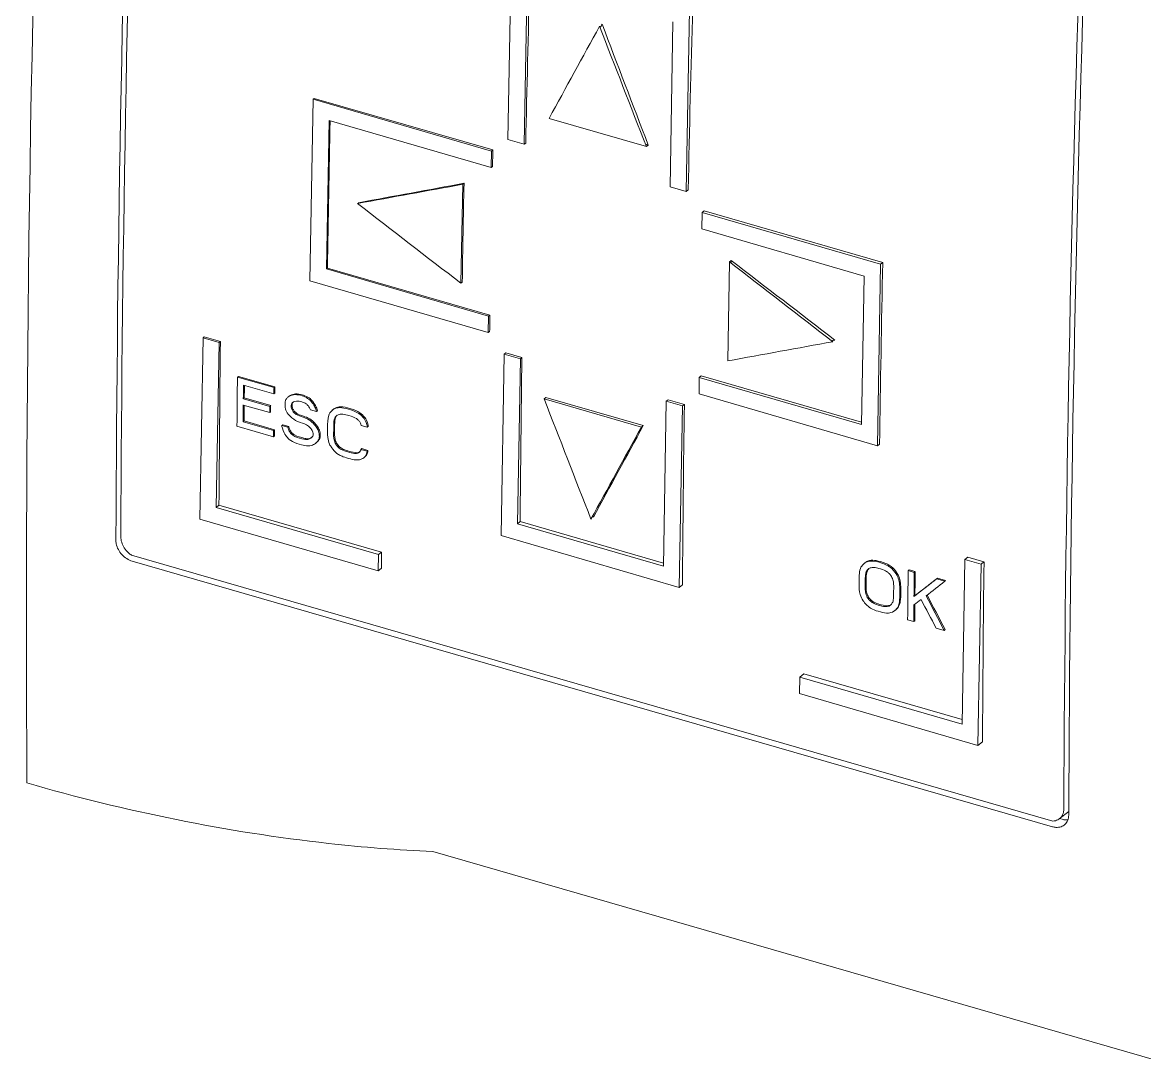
# Model space of a CAD drawing. Header units: inches. Extents: x 9220 to 92460, y -39241 to 4813.
# Drawn here: x 74900.93 to 74945.24, y -33808.51 to -33767.51 of the extents above; entities that cross this region are included whole.
import ezdxf

# ---------------------------------------------------------------- set-up
doc = ezdxf.new("R2010")
doc.units = ezdxf.units.IN
doc.header["$MEASUREMENT"] = 0

# ---------------------------------------------------------------- blocks, each defined once
blk = doc.blocks.new('A$C027ebf9d')
at = {"color": 0, "linetype": 'Continuous', "lineweight": 0}
for p, q in [((15.3083, -16.2251), (15.3016, -16.6063)), ((15.3357, -16.6162), (15.3417, -16.2697)), ((15.6759, -16.7152), (15.6826, -16.334)), ((15.6479, -16.3588), (15.6419, -16.7053)), ((14.8927, -16.5216), (14.8861, -16.9026)), ((14.895, -16.5198), (14.8927, -16.5216)), ((15.267, -16.6305), (14.8927, -16.5216)), ((14.895, -16.5198), (15.27, -16.6281)), ((14.9207, -16.8779), (14.9262, -16.5661)), ((14.9262, -16.5661), (15.2664, -16.6652)), ((15.3879, -16.5617), (15.5921, -16.6211)), ((15.3016, -16.6063), (15.3357, -16.6162)), ((15.339, -16.6135), (15.3357, -16.6162)), ((15.5962, -16.6178), (15.5901, -16.616)), ((15.5962, -16.6178), (15.5921, -16.6211)), ((15.2664, -16.6652), (15.267, -16.6305)), ((15.27, -16.6281), (15.267, -16.6305)), ((15.2693, -16.6628), (15.2664, -16.6652)), ((15.2031, -16.908), (15.2067, -16.7002)), ((15.2094, -16.698), (15.2067, -16.7002)), ((15.6419, -16.7053), (15.6759, -16.7152)), ((15.6799, -16.7119), (15.6759, -16.7152)), ((15.7093, -16.7592), (15.7087, -16.7939)), ((15.7133, -16.756), (15.7093, -16.7592)), ((16.0836, -16.8681), (15.7093, -16.7592)), ((15.7133, -16.756), (16.0883, -16.8643)), ((15.7087, -16.7939), (16.0489, -16.8929)), ((15.7704, -16.8599), (15.7665, -16.863)), ((14.9228, -16.8762), (14.9207, -16.8779)), ((15.2609, -16.9769), (14.9207, -16.8779)), ((14.9228, -16.8762), (15.2638, -16.9746)), ((15.7665, -16.863), (15.7629, -17.0709)), ((16.0769, -17.2491), (16.0836, -16.8681)), ((16.0883, -16.8643), (16.0836, -16.8681)), ((14.8861, -16.9026), (15.2603, -17.0115)), ((15.2057, -16.9059), (15.2031, -16.908)), ((16.0489, -16.8929), (16.0435, -17.2046)), ((15.2603, -17.0115), (15.2609, -16.9769)), ((15.2638, -16.9746), (15.2609, -16.9769)), ((14.6617, -17.0224), (14.655, -17.403)), ((14.6641, -17.0204), (14.6617, -17.0224)), ((14.6957, -17.0323), (14.6617, -17.0224)), ((14.6641, -17.0204), (14.6982, -17.0302)), ((15.2632, -17.0092), (15.2603, -17.0115)), ((14.6896, -17.3783), (14.6957, -17.0323)), ((14.6982, -17.0302), (14.6957, -17.0323)), ((15.2938, -17.0565), (15.2871, -17.4374)), ((15.2969, -17.054), (15.2938, -17.0565)), ((15.3278, -17.0664), (15.2938, -17.0565)), ((15.2969, -17.054), (15.331, -17.0639)), ((15.3217, -17.4127), (15.3278, -17.0664)), ((15.331, -17.0639), (15.3278, -17.0664)), ((14.7339, -17.1049), (14.7359, -17.1033)), ((14.8107, -17.127), (14.7339, -17.1049)), ((14.7359, -17.1033), (14.8126, -17.1254)), ((15.7032, -17.1056), (15.7026, -17.1402)), ((15.707, -17.1025), (15.7032, -17.1056)), ((16.0435, -17.2046), (15.7032, -17.1056)), ((15.707, -17.1025), (16.0435, -17.1997)), ((14.7466, -17.1218), (14.8105, -17.1402)), ((14.8105, -17.1402), (14.8125, -17.1386)), ((14.8107, -17.127), (14.8126, -17.1254)), ((15.7026, -17.1402), (16.0769, -17.2491)), ((14.7462, -17.1635), (14.8016, -17.1795)), ((14.7463, -17.1503), (14.7483, -17.1487)), ((14.8017, -17.1663), (14.7463, -17.1503)), ((14.7483, -17.1487), (14.8037, -17.1647)), ((14.8017, -17.1663), (14.8037, -17.1647)), ((14.8399, -17.1469), (14.8419, -17.1453)), ((15.3812, -17.1477), (15.3776, -17.1505)), ((15.5817, -17.2099), (15.3776, -17.1505)), ((15.3812, -17.1477), (15.5857, -17.2067)), ((15.634, -17.1555), (15.6279, -17.5018)), ((15.6378, -17.1525), (15.634, -17.1555)), ((15.668, -17.1654), (15.634, -17.1555)), ((15.6378, -17.1525), (15.6719, -17.1623)), ((15.6613, -17.5463), (15.668, -17.1654)), ((15.6719, -17.1623), (15.668, -17.1654)), ((14.8016, -17.1795), (14.8035, -17.1778)), ((14.8871, -17.1734), (14.8999, -17.177)), ((14.8999, -17.177), (14.9019, -17.1754)), ((14.9328, -17.1747), (14.9348, -17.1731)), ((14.7329, -17.2081), (14.8096, -17.2302)), ((14.7458, -17.1986), (14.7478, -17.1969)), ((14.8098, -17.217), (14.7458, -17.1986)), ((14.7478, -17.1969), (14.8117, -17.2154)), ((14.8269, -17.2066), (14.8289, -17.205)), ((14.8397, -17.2103), (14.8269, -17.2066)), ((14.8289, -17.205), (14.8417, -17.2086)), ((14.8397, -17.2103), (14.8417, -17.2086)), ((14.9936, -17.2063), (15.0064, -17.21)), ((15.0064, -17.21), (15.0084, -17.2083)), ((15.5857, -17.2067), (15.5817, -17.2099)), ((14.8096, -17.2302), (14.8116, -17.2285)), ((14.8098, -17.217), (14.8117, -17.2154)), ((14.8988, -17.2431), (14.9008, -17.2415)), ((14.9931, -17.2568), (14.9951, -17.2551)), ((15.0059, -17.2605), (14.9931, -17.2568)), ((14.9951, -17.2551), (15.0079, -17.2588)), ((15.0059, -17.2605), (15.0079, -17.2588)), ((16.0815, -17.2454), (16.0769, -17.2491)), ((14.9992, -17.2742), (15.0011, -17.2725)), ((14.6952, -17.3738), (14.6896, -17.3783)), ((15.0298, -17.4773), (14.6896, -17.3783)), ((14.6952, -17.3738), (15.0361, -17.4722)), ((14.655, -17.403), (15.0292, -17.5119)), ((15.3271, -17.4083), (15.3217, -17.4127)), ((15.6279, -17.5018), (15.3217, -17.4127)), ((15.3271, -17.4083), (15.628, -17.4952)), ((15.2871, -17.4374), (15.6613, -17.5463)), ((15.0361, -17.4722), (15.0298, -17.4773)), ((14.5119, -17.4787), (16.4454, -18.0369)), ((16.4443, -18.0488), (14.5128, -17.4912)), ((15.0292, -17.5119), (15.0298, -17.4773)), ((16.0483, -17.497), (16.0503, -17.4953)), ((16.2608, -17.4877), (16.2547, -17.8337)), ((16.2666, -17.483), (16.2608, -17.4877)), ((16.2948, -17.4976), (16.2608, -17.4877)), ((16.2666, -17.483), (16.3007, -17.4928)), ((16.3007, -17.4928), (16.2948, -17.4976)), ((15.0359, -17.5065), (15.0292, -17.5119)), ((16.1415, -17.5112), (16.1435, -17.5096)), ((16.1543, -17.5149), (16.1415, -17.5112)), ((16.1435, -17.5096), (16.1563, -17.5133)), ((16.1543, -17.5149), (16.1563, -17.5133)), ((16.2881, -17.8782), (16.2948, -17.4976)), ((15.6678, -17.5411), (15.6613, -17.5463)), ((16.2012, -17.5285), (16.2032, -17.5268)), ((16.2183, -17.5334), (16.2012, -17.5285)), ((16.2032, -17.5268), (16.2202, -17.5317)), ((16.2183, -17.5334), (16.2202, -17.5317)), ((16.1538, -17.5654), (16.1558, -17.5638)), ((16.1144, -17.5943), (16.1164, -17.5926)), ((16.1405, -17.6144), (16.1533, -17.6181)), ((16.1533, -17.6181), (16.1553, -17.6164)), ((16.2002, -17.6316), (16.2172, -17.6365)), ((16.2172, -17.6365), (16.2192, -17.6349)), ((15.9226, -17.7281), (15.9144, -17.7347)), ((15.9226, -17.7281), (16.2548, -17.824)), ((15.9144, -17.7347), (15.9138, -17.7693)), ((16.2547, -17.8337), (15.9144, -17.7347)), ((15.9138, -17.7693), (16.2881, -17.8782)), ((16.2975, -17.8707), (16.2881, -17.8782)), ((16.4588, -18.0321), (16.4786, -18.0171)), ((16.4594, -18.0317), (16.4648, -18.0332)), ((16.6632, -18.5397), (15.1438, -18.101))]:
    blk.add_line(p, q, dxfattribs=at)
at = {"color": 0, "linetype": 'Continuous', "lineweight": 0, "extrusion": (0, 0, -1)}
for centre, major_axis, ratio, start_param, end_param in [((33.9761, -0.569), (10.9193, 37.8255), 0.433013, -2.168799, -2.026413), ((34.1635, -0.6231), (10.9193, 37.8255), 0.433013, -2.152249, -2.042027), ((36.1529, -1.1974), (10.9193, 37.8255), 0.433013, -2.151949, -2.042329), ((39.3768, 2.4781), (29.2962, 37.9056), 0.195291, -2.234658, -2.234429), ((125.1131, 72.7683), (-192.8768, 106.0942), 0.615737, -1.326001, -1.325993), ((35.5678, -1.0285), (10.9996, 37.8023), 0.435803, -2.125561, -2.125388), ((125.8897, 72.54), (-205.0003, -80.1813), 0.249485, -0.910705, -0.910665), ((34.5543, -0.7359), (11.0053, 37.8048), 0.435739, -2.142279, -2.141449), ((34.6183, -0.7544), (11.0053, 37.8048), 0.435741, -2.141448, -2.141065), ((34.5543, -0.7359), (11.0055, 37.8047), 0.435737, -2.143685, -2.142663), ((34.6097, -0.7519), (11.0054, 37.8048), 0.435738, -2.142662, -2.142279), ((34.6183, -0.7544), (11.0056, 37.8047), 0.435736, -2.144069, -2.143686), ((39.3883, 2.661), (-8.5339, 47.1578), 0.597459, -1.89975, -1.899679), ((35.9619, -1.1423), (11.0034, 37.8053), 0.435766, -2.142513, -2.141044), ((35.8907, -1.1217), (37.8319, 30.0584), 0.014581, -4.153471, -4.152002), ((36.0408, -1.1651), (-17.5495, 42.7375), 0.539909, -1.738391, -1.736604), ((35.9619, -1.1423), (11.0034, 37.8053), 0.435766, -2.144044, -2.143023)]:
    blk.add_ellipse(centre, major_axis=major_axis, ratio=ratio, start_param=start_param, end_param=end_param, dxfattribs=at)
at = {"color": 0, "linetype": 'Continuous', "lineweight": 0}
for centre, major_axis, ratio, start_param, end_param in [((34.1737, -0.6261), (-10.9193, -37.8255), 0.433013, -1.099264, -0.989644), ((36.1632, -1.2004), (-10.9193, -37.8255), 0.433013, -1.099566, -0.989344), ((35.134, -0.9033), (-10.9971, -37.8031), 0.435836, -1.029562, -1.019726), ((35.4749, -1.0017), (-10.9971, -37.8031), 0.435836, -1.030741, -1.019726), ((39.4807, 2.4498), (8.6943, -47.115), 0.589805, -1.270989, -1.26515), ((34.7248, -0.7851), (-10.9996, -37.8023), 0.435803, -1.01764, -1.008701), ((35.0657, -0.8836), (-10.9996, -37.8023), 0.435803, -1.01871, -1.017709), ((125.0822, 72.273), (205.1005, 79.8213), 0.24738, -2.230468, -2.229198), ((35.0069, -0.8666), (-10.9996, -37.8023), 0.435803, -1.016204, -1.010198), ((125.8642, 72.049), (192.7461, -106.2455), 0.613663, -1.816323, -1.815053), ((35.884, -1.1198), (-10.9996, -37.8023), 0.435803, -1.01871, -1.007701), ((35.0657, -0.8836), (-10.9996, -37.8023), 0.435803, -1.008701, -1.007701), ((34.5032, -0.7212), (-11.0023, -37.8016), 0.435766, -1.002349, -0.992348), ((35.134, -0.9033), (-10.9996, -37.8023), 0.435803, -1.006686, -0.99668), ((34.4175, -0.6964), (-10.9227, -37.8287), 0.43298, -1.001479, -0.998479), ((34.5543, -0.7359), (-11.0042, -37.801), 0.435739, -1.00008, -0.999314), ((34.6183, -0.7544), (-11.0042, -37.801), 0.435741, -1.000528, -1.000145), ((34.5543, -0.7359), (-11.0044, -37.801), 0.435737, -0.998865, -0.997908), ((34.6097, -0.7519), (-11.0043, -37.801), 0.435738, -0.999313, -0.99893), ((35.4749, -1.0017), (-10.9996, -37.8023), 0.435803, -1.006686, -0.99568), ((39.4884, 2.6297), (-29.0719, -38.0933), 0.187543, -0.887068, -0.881233), ((34.6183, -0.7544), (-11.0045, -37.8009), 0.435736, -0.997907, -0.997524), ((34.8441, -0.8196), (-11.0023, -37.8016), 0.435766, -0.992348, -0.991348), ((36.1057, -1.1838), (-11.0023, -37.8016), 0.435766, -1.002349, -0.991348), ((35.9491, -1.1386), (-11.0034, -37.8053), 0.435766, -1.000549, -0.997549), ((35.9619, -1.1423), (-11.0023, -37.8016), 0.435766, -1.000549, -0.99908), ((35.8907, -1.1217), (-37.8281, -30.0554), 0.014581, 1.01041, 1.011879), ((35.9089, -1.127), (-37.5727, -30.1341), 0.011748, 1.008569, 1.009782), ((36.0408, -1.1651), (-17.5477, 42.7332), 0.539909, 1.736605, 1.738391), ((35.9045, -1.1257), (-39.0702, -29.6946), 0.02753, 1.020015, 1.020462), ((35.9619, -1.1423), (-11.0023, -37.8016), 0.435766, -0.998564, -0.997549), ((36.024, -1.1602), (-17.9741, 42.7771), 0.538487, 1.731813, 1.733281)]:
    blk.add_ellipse(centre, major_axis=major_axis, ratio=ratio, start_param=start_param, end_param=end_param, dxfattribs=at)
for points in [[(15.4939, -16.3685), (15.4586, -16.4329), (15.4232, -16.4973), (15.3879, -16.5617)], [(15.5921, -16.6211), (15.5593, -16.5369), (15.5266, -16.4527), (15.4939, -16.3685)], [(15.2067, -16.7002), (15.1332, -16.7136), (15.0596, -16.727), (14.986, -16.7404)], [(14.986, -16.7404), (15.0584, -16.7962), (15.1307, -16.8521), (15.2031, -16.908)], [(15.9836, -17.0306), (15.9112, -16.9748), (15.8389, -16.9189), (15.7665, -16.863)], [(15.7629, -17.0709), (15.8364, -17.0574), (15.91, -17.044), (15.9836, -17.0306)], [(15.3776, -17.1505), (15.4103, -17.2347), (15.443, -17.3188), (15.4758, -17.403)], [(15.4758, -17.403), (15.5111, -17.3386), (15.5464, -17.2743), (15.5817, -17.2099)]]:
    blk.add_open_spline(points, degree=3, dxfattribs=at)
for points, knots in [([(14.8999, -17.177), (14.8992, -17.1736), (14.8981, -17.1708), (14.8953, -17.1655), (14.8933, -17.162), (14.8882, -17.1551), (14.8858, -17.1528), (14.8805, -17.1488), (14.8767, -17.1468), (14.869, -17.1437), (14.8638, -17.1422), (14.8532, -17.1413), (14.8491, -17.1423), (14.8425, -17.1447), (14.8401, -17.1466), (14.8372, -17.1496), (14.8359, -17.1514), (14.8349, -17.154), (14.8337, -17.1571), (14.8338, -17.166), (14.834, -17.1685), (14.8351, -17.1726), (14.836, -17.1757), (14.8408, -17.1832), (14.8438, -17.1868), (14.8535, -17.1951), (14.8582, -17.1973), (14.8673, -17.2009), (14.8732, -17.202), (14.8816, -17.2068), (14.8844, -17.2089), (14.8891, -17.214), (14.8905, -17.2164), (14.8921, -17.2198), (14.8927, -17.2215), (14.8931, -17.2242), (14.8931, -17.2255), (14.8923, -17.2283), (14.8917, -17.2295), (14.8898, -17.2319), (14.8884, -17.2329), (14.8848, -17.2349), (14.8825, -17.236), (14.8779, -17.2362), (14.8758, -17.2358), (14.8672, -17.2339), (14.8607, -17.2326), (14.8514, -17.2279), (14.8491, -17.226), (14.8455, -17.2226), (14.844, -17.2206), (14.8414, -17.2159), (14.8404, -17.2132), (14.8397, -17.2103)], [0, 0, 0, 0, 0.0291, 0.0291, 0.0501818, 0.0501818, 0.0755318, 0.0755318, 0.1167859, 0.1167859, 0.1559784, 0.1559784, 0.2002665, 0.2002665, 0.2607234, 0.2607234, 0.324924, 0.324924, 0.3419862, 0.3419862, 0.3484308, 0.3484308, 0.3526028, 0.3526028, 0.3562418, 0.3562418, 0.3610677, 0.3610677, 0.3721864, 0.3721864, 0.3771383, 0.3771383, 0.3819085, 0.3819085, 0.3861575, 0.3861575, 0.3888945, 0.3888945, 0.3913428, 0.3913428, 0.394583, 0.394583, 0.399127, 0.399127, 0.4026134, 0.4026134, 0.4127024, 0.4127024, 0.4178664, 0.4178664, 0.4232465, 0.4232465, 0.4281596, 0.4281596, 0.4281596, 0.4281596]), ([(14.8419, -17.1453), (14.8432, -17.1442), (14.845, -17.143), (14.8504, -17.1408), (14.8546, -17.1398), (14.8643, -17.1403), (14.8691, -17.1416), (14.8766, -17.1442), (14.8807, -17.1461), (14.887, -17.1504), (14.8895, -17.1527), (14.8954, -17.1604), (14.8977, -17.1646), (14.9, -17.1689), (14.9011, -17.1718), (14.9019, -17.1754)], [-0.09002625, -0.09002625, -0.09002625, -0.09002625, -0.08084741, -0.08084741, -0.06991377, -0.06991377, -0.05952802, -0.05952802, -0.04787236, -0.04787236, -0.03932951, -0.03932951, -0.02997812, -0.02997812, 0, 0, 0, 0]), ([(14.8269, -17.2066), (14.8273, -17.2086), (14.8285, -17.2151), (14.8339, -17.226), (14.8366, -17.2294), (14.8406, -17.2338), (14.844, -17.2371), (14.8554, -17.2436), (14.8619, -17.2454), (14.8728, -17.2483), (14.8778, -17.2493), (14.887, -17.2492), (14.8904, -17.2483), (14.8959, -17.2454), (14.8991, -17.2433), (14.9029, -17.2389), (14.9043, -17.2367), (14.9059, -17.2305), (14.906, -17.2274), (14.9049, -17.22), (14.9034, -17.2167), (14.9002, -17.2105), (14.8973, -17.2069), (14.8919, -17.2003), (14.8884, -17.1974), (14.8804, -17.1922), (14.876, -17.1904), (14.8659, -17.1868), (14.8615, -17.1859), (14.855, -17.1817), (14.8529, -17.1799), (14.8498, -17.1762), (14.8487, -17.1744), (14.8474, -17.1715), (14.8468, -17.1698), (14.8465, -17.1659), (14.8466, -17.1638), (14.8476, -17.161), (14.8483, -17.1596), (14.8507, -17.1573), (14.8522, -17.1564), (14.8566, -17.155), (14.8591, -17.1551), (14.8644, -17.1556), (14.8689, -17.1571), (14.8732, -17.1584), (14.8757, -17.1594), (14.8798, -17.1622), (14.8815, -17.1637), (14.8837, -17.1665), (14.8845, -17.1677), (14.8859, -17.1703), (14.8865, -17.1718), (14.8871, -17.1734)], [0, 0, 0, 0, 0.0170835, 0.0170835, 0.0288081, 0.0288081, 0.0383465, 0.0383465, 0.049257, 0.049257, 0.0571045, 0.0571045, 0.0643042, 0.0643042, 0.0692797, 0.0692797, 0.0723433, 0.0723433, 0.0749601, 0.0749601, 0.0783798, 0.0783798, 0.0852917, 0.0852917, 0.1009453, 0.1009453, 0.1202382, 0.1202382, 0.1502753, 0.1502753, 0.1654015, 0.1654015, 0.1774058, 0.1774058, 0.1835653, 0.1835653, 0.1879283, 0.1879283, 0.1900168, 0.1900168, 0.1915014, 0.1915014, 0.1934449, 0.1934449, 0.198231, 0.198231, 0.2070565, 0.2070565, 0.2137629, 0.2137629, 0.2176919, 0.2176919, 0.2202707, 0.2202707, 0.2202707, 0.2202707]), ([(14.8511, -17.1571), (14.8511, -17.1572), (14.851, -17.1572), (14.85, -17.1584), (14.8493, -17.1598), (14.8485, -17.1631), (14.8485, -17.1651), (14.8491, -17.1691), (14.8498, -17.1709), (14.8514, -17.1741), (14.8528, -17.176), (14.8558, -17.179), (14.8579, -17.1809), (14.8643, -17.1843), (14.8678, -17.1853), (14.8768, -17.1883), (14.8813, -17.19), (14.8899, -17.1953), (14.8933, -17.1982), (14.8978, -17.2034), (14.9013, -17.2075), (14.9052, -17.2146), (14.9067, -17.2178), (14.9079, -17.2251), (14.9079, -17.2282), (14.9065, -17.2347), (14.905, -17.237), (14.9028, -17.2397), (14.9018, -17.2406), (14.9008, -17.2415)], [-0.1960626, -0.1960626, -0.1960626, -0.1960626, -0.1956234, -0.1956234, -0.1871924, -0.1871924, -0.1779981, -0.1779981, -0.1666817, -0.1666817, -0.1497191, -0.1497191, -0.1361656, -0.1361656, -0.1216721, -0.1216721, -0.1075483, -0.1075483, -0.0948755, -0.0948755, -0.0908472, -0.0908472, -0.088901, -0.088901, -0.0873553, -0.0873553, -0.0854291, -0.0854291, -0.0840394, -0.0840394, -0.0840394, -0.0840394]), ([(14.9348, -17.1731), (14.9368, -17.1714), (14.9401, -17.169), (14.9482, -17.1671), (14.9519, -17.1671), (14.9615, -17.1682), (14.9691, -17.1704), (14.9799, -17.174), (14.9854, -17.1761), (14.9948, -17.1827), (14.9981, -17.1857), (15.002, -17.1907), (15.0044, -17.1941), (15.0072, -17.2014), (15.0081, -17.2045), (15.0084, -17.2083)], [-0.8410207, -0.8410207, -0.8410207, -0.8410207, -0.7080576, -0.7080576, -0.6083985, -0.6083985, -0.4140919, -0.4140919, -0.2244337, -0.2244337, -0.0970007, -0.0970007, -0.0326507, -0.0326507, 0, 0, 0, 0]), ([(15.0064, -17.21), (15.0061, -17.2061), (15.0051, -17.2029), (15.0023, -17.1956), (14.9999, -17.1922), (14.9959, -17.1872), (14.9926, -17.1842), (14.9831, -17.1776), (14.9774, -17.1754), (14.9655, -17.1716), (14.9591, -17.1697), (14.9493, -17.1688), (14.9457, -17.1688), (14.9375, -17.1708), (14.9339, -17.1737), (14.9287, -17.1784), (14.9268, -17.1815), (14.9229, -17.1928), (14.9232, -17.2022), (14.9229, -17.2207), (14.9224, -17.2296), (14.9262, -17.2441), (14.9279, -17.2474), (14.9297, -17.2502), (14.9308, -17.2519), (14.9379, -17.2604), (14.9416, -17.2646), (14.9481, -17.2687), (14.9504, -17.2698), (14.9597, -17.2735), (14.9728, -17.2784), (14.9881, -17.2789), (14.9919, -17.2781), (14.9982, -17.2753), (15.0004, -17.2734), (15.003, -17.2698), (15.0039, -17.2681), (15.0053, -17.2644), (15.0057, -17.2625), (15.0059, -17.2605)], [0, 0, 0, 0, 0.033413, 0.033413, 0.099355, 0.099355, 0.226482, 0.226482, 0.417427, 0.417427, 0.637431, 0.637431, 0.761343, 0.761343, 0.958437, 0.958437, 1.313256, 1.313256, 2.087033, 2.087033, 2.814018, 2.814018, 3.222589, 3.222589, 3.381519, 3.381519, 3.534179, 3.534179, 3.607413, 3.607413, 3.755477, 3.755477, 3.824895, 3.824895, 3.900453, 3.900453, 3.953558, 3.953558, 4.006788, 4.006788, 4.006788, 4.006788]), ([(14.9931, -17.2568), (14.9929, -17.258), (14.9924, -17.2593), (14.9908, -17.2617), (14.9899, -17.2627), (14.9877, -17.2642), (14.9861, -17.2649), (14.9789, -17.2656), (14.973, -17.2641), (14.9644, -17.2617), (14.9598, -17.2605), (14.9533, -17.2577), (14.9504, -17.2561), (14.9446, -17.2515), (14.9427, -17.2492), (14.94, -17.2452), (14.9385, -17.2424), (14.9353, -17.2317), (14.9358, -17.2254), (14.936, -17.2055), (14.9357, -17.1985), (14.9384, -17.1902), (14.9396, -17.1882), (14.9428, -17.1852), (14.9446, -17.1839), (14.9501, -17.1824), (14.9528, -17.1824), (14.9593, -17.183), (14.9635, -17.1843), (14.9741, -17.1876), (14.9792, -17.1892), (14.9862, -17.1937), (14.9878, -17.1953), (14.9901, -17.198), (14.9912, -17.1996), (14.9929, -17.2032), (14.9934, -17.2049), (14.9936, -17.2063)], [0, 0, 0, 0, 0.0111757, 0.0111757, 0.0208069, 0.0208069, 0.0302531, 0.0302531, 0.0488871, 0.0488871, 0.0694934, 0.0694934, 0.0787716, 0.0787716, 0.0874094, 0.0874094, 0.0958496, 0.0958496, 0.110752, 0.110752, 0.125412, 0.125412, 0.1321171, 0.1321171, 0.1374462, 0.1374462, 0.142934, 0.142934, 0.1528476, 0.1528476, 0.1675691, 0.1675691, 0.1765312, 0.1765312, 0.1867083, 0.1867083, 0.1988605, 0.1988605, 0.1988605, 0.1988605]), ([(14.9431, -17.1851), (14.9415, -17.1867), (14.9405, -17.1886), (14.9377, -17.1962), (14.9379, -17.2034), (14.9378, -17.2235), (14.9373, -17.2296), (14.9402, -17.2403), (14.9418, -17.2431), (14.9441, -17.2468), (14.9459, -17.2492), (14.9507, -17.2532), (14.9532, -17.2549), (14.96, -17.2582), (14.9637, -17.2593), (14.9737, -17.2621), (14.9798, -17.2638), (14.9875, -17.2634), (14.9891, -17.2627), (14.9903, -17.262), (14.9904, -17.262), (14.9905, -17.2619)], [-0.2416863, -0.2416863, -0.2416863, -0.2416863, -0.22801, -0.22801, -0.1879349, -0.1879349, -0.1415483, -0.1415483, -0.1126945, -0.1126945, -0.0840007, -0.0840007, -0.0652123, -0.0652123, -0.0458464, -0.0458464, -0.0295101, -0.0295101, -0.0209556, -0.0209556, -0.020227, -0.020227, -0.020227, -0.020227]), ([(14.8417, -17.2086), (14.8422, -17.2109), (14.843, -17.213), (14.8452, -17.2178), (14.8467, -17.2197), (14.8494, -17.223), (14.8516, -17.2249), (14.8593, -17.2297), (14.8682, -17.2318), (14.8759, -17.2338), (14.8784, -17.2344), (14.8833, -17.2345), (14.885, -17.234), (14.8875, -17.2328), (14.8889, -17.2322), (14.8902, -17.2312)], [-0.5622565, -0.5622565, -0.5622565, -0.5622565, -0.5566752, -0.5566752, -0.5471187, -0.5471187, -0.528966, -0.528966, -0.4866827, -0.4866827, -0.466006, -0.466006, -0.4433483, -0.4433483, -0.4333686, -0.4333686, -0.4333686, -0.4333686]), ([(15.0079, -17.2588), (15.0077, -17.2609), (15.0072, -17.2628), (15.0059, -17.2664), (15.005, -17.2681), (15.0031, -17.2706), (15.0022, -17.2716), (15.0011, -17.2725)], [-2.91008194, -2.91008194, -2.91008194, -2.91008194, -2.87792008, -2.87792008, -2.84583224, -2.84583224, -2.82405934, -2.82405934, -2.82405934, -2.82405934]), ([(14.5128, -17.4912), (14.509, -17.4901), (14.5051, -17.4883), (14.5015, -17.486), (14.4979, -17.4837), (14.4945, -17.4808), (14.4915, -17.4776), (14.4886, -17.4743), (14.486, -17.4706), (14.484, -17.4668), (14.4819, -17.463), (14.4805, -17.4589), (14.4796, -17.4549), (14.4791, -17.4523), (14.4788, -17.4497), (14.4788, -17.4472)], [0, 0, 0, 0, 0.214942, 0.214942, 0.214942, 0.429883, 0.429883, 0.429883, 0.644823, 0.644823, 0.644823, 0.859763, 0.859763, 0.859763, 1, 1, 1, 1]), ([(14.4891, -17.4398), (14.4891, -17.4437), (14.4897, -17.4478), (14.491, -17.4517), (14.4922, -17.4557), (14.4941, -17.4597), (14.4965, -17.4634), (14.4989, -17.4671), (14.5018, -17.4705), (14.505, -17.4735), (14.5072, -17.4754), (14.5095, -17.4772), (14.5119, -17.4787)], [0, 0, 0, 0, 0.273531, 0.273531, 0.273531, 0.547061, 0.547061, 0.547061, 0.820455, 0.820455, 0.820455, 1, 1, 1, 1]), ([(16.0963, -17.4994), (16.0944, -17.4984), (16.0925, -17.4976), (16.0863, -17.4952), (16.0763, -17.4918), (16.0617, -17.4906), (16.0582, -17.4914), (16.0521, -17.4938), (16.0489, -17.4964), (16.0449, -17.5), (16.0428, -17.5027), (16.0398, -17.5113), (16.0391, -17.5163), (16.0386, -17.5262), (16.0387, -17.5354), (16.0387, -17.547), (16.0387, -17.5537), (16.0422, -17.566), (16.0443, -17.5702), (16.0482, -17.5759), (16.0512, -17.5804), (16.0577, -17.5863), (16.0611, -17.5891), (16.0664, -17.5918), (16.0717, -17.5945), (16.0774, -17.5962), (16.0887, -17.5994), (16.0945, -17.6006), (16.1036, -17.5999), (16.1073, -17.5991), (16.1166, -17.5932), (16.119, -17.5892), (16.1218, -17.5841), (16.1227, -17.5799), (16.124, -17.5711), (16.124, -17.5647), (16.124, -17.5451), (16.1242, -17.5362), (16.1196, -17.5235), (16.1177, -17.5194), (16.109, -17.508), (16.1049, -17.5048), (16.1006, -17.5017), (16.0984, -17.5005), (16.0963, -17.4994)], [0.831754, 0.831754, 0.831754, 0.831754, 0.895182, 0.895182, 1.067958, 1.067958, 1.174552, 1.174552, 1.338021, 1.338021, 1.661502, 1.661502, 1.985923, 1.985923, 2.354362, 2.354362, 2.772058, 2.772058, 3.046301, 3.046301, 3.152128, 3.152128, 3.200001, 3.200001, 3.200001, 3.248367, 3.248367, 3.294338, 3.294338, 3.322354, 3.322354, 3.358331, 3.358331, 3.462549, 3.462549, 3.650388, 3.650388, 3.826796, 3.826796, 3.889799, 3.889799, 3.96189, 3.96189, 4.031755, 4.031755, 4.031755, 4.031755]), ([(16.0503, -17.4953), (16.051, -17.4947), (16.0518, -17.4941), (16.0553, -17.4917), (16.0577, -17.4905), (16.0646, -17.4889), (16.0698, -17.4893), (16.0793, -17.491), (16.0874, -17.493), (16.0961, -17.4967), (16.0971, -17.4972), (16.0983, -17.4977)], [0.61994311, 0.61994311, 0.61994311, 0.61994311, 0.62518162, 0.62518162, 0.64022505, 0.64022505, 0.6625319, 0.6625319, 0.68605544, 0.68605544, 0.68932159, 0.68932159, 0.68932159, 0.68932159]), ([(16.1019, -17.5174), (16.1011, -17.5166), (16.1002, -17.5158), (16.0975, -17.5137), (16.095, -17.512), (16.0867, -17.5084), (16.0799, -17.5067), (16.074, -17.5051), (16.0701, -17.5043), (16.0626, -17.505), (16.0604, -17.5061), (16.0579, -17.5077), (16.0561, -17.5091), (16.0532, -17.5143), (16.0525, -17.5171), (16.0514, -17.524), (16.0515, -17.529), (16.0515, -17.5435), (16.0511, -17.5492), (16.052, -17.557), (16.0527, -17.5608), (16.0553, -17.5665), (16.0562, -17.5681), (16.0584, -17.5712), (16.0596, -17.5727), (16.061, -17.574), (16.0631, -17.576), (16.0654, -17.5777), (16.0714, -17.581), (16.075, -17.5823), (16.0835, -17.5848), (16.0885, -17.5863), (16.0961, -17.5868), (16.0989, -17.5864), (16.1039, -17.5844), (16.1056, -17.5828), (16.1077, -17.5801), (16.1089, -17.5782), (16.1108, -17.5714), (16.111, -17.5676), (16.1111, -17.5603), (16.1111, -17.5555), (16.1113, -17.5419), (16.1114, -17.5362), (16.1084, -17.5265), (16.1069, -17.5237), (16.1043, -17.52), (16.1031, -17.5186), (16.1019, -17.5174)], [0.2484, 0.2484, 0.2484, 0.2484, 0.2553497, 0.2553497, 0.2704123, 0.2704123, 0.2885447, 0.2885447, 0.3177582, 0.3177582, 0.3436277, 0.3436277, 0.3694336, 0.3694336, 0.3944638, 0.3944638, 0.4438478, 0.4438478, 0.5222245, 0.5222245, 0.5577417, 0.5577417, 0.5725777, 0.5725777, 0.5871221, 0.5871221, 0.5871221, 0.6091108, 0.6091108, 0.6412736, 0.6412736, 0.6828198, 0.6828198, 0.7080002, 0.7080002, 0.7332024, 0.7332024, 0.7532951, 0.7532951, 0.7747314, 0.7747314, 0.7928243, 0.7928243, 0.8133543, 0.8133543, 0.825712, 0.825712, 0.8355221, 0.8355221, 0.8355221, 0.8355221]), ([(16.1058, -17.5825), (16.1053, -17.5828), (16.1048, -17.5831), (16.1019, -17.5845), (16.0992, -17.585), (16.0915, -17.585), (16.0863, -17.5833), (16.0774, -17.5808), (16.0738, -17.5795), (16.0677, -17.5762), (16.0653, -17.5745), (16.0632, -17.5726), (16.0622, -17.5716), (16.0611, -17.5705), (16.059, -17.5677), (16.0582, -17.5664), (16.0559, -17.5622), (16.0549, -17.5593), (16.0532, -17.5514), (16.0533, -17.5468), (16.0536, -17.5229), (16.0536, -17.5221), (16.0541, -17.5171), (16.0547, -17.5141), (16.0566, -17.5101), (16.0575, -17.5085), (16.0589, -17.5071)], [-0.1193826, -0.1193826, -0.1193826, -0.1193826, -0.1146753, -0.1146753, -0.0930748, -0.0930748, -0.0531777, -0.0531777, -0.0219532, -0.0219532, 0, 0, 0, 0.0105678, 0.0105678, 0.0200303, 0.0200303, 0.0396736, 0.0396736, 0.0744474, 0.0744474, 0.1542131, 0.1542131, 0.2636962, 0.2636962, 0.3149921, 0.3149921, 0.3149921, 0.3149921]), ([(16.0983, -17.4977), (16.1007, -17.499), (16.1033, -17.5005), (16.1106, -17.506), (16.1144, -17.5107), (16.1197, -17.5181), (16.1219, -17.5223), (16.1258, -17.5345), (16.126, -17.5416), (16.126, -17.5633), (16.1261, -17.5698), (16.1246, -17.5787), (16.1238, -17.5826), (16.1201, -17.5891), (16.1182, -17.5911), (16.1164, -17.5926)], [-0.11856165, -0.11856165, -0.11856165, -0.11856165, -0.11141745, -0.11141745, -0.09887911, -0.09887911, -0.08231043, -0.08231043, -0.05787455, -0.05787455, -0.04306677, -0.04306677, -0.03667961, -0.03667961, -0.03288991, -0.03288991, -0.03288991, -0.03288991]), ([(14.292, -17.9569), (14.4981, -18.0163), (14.7116, -18.0601), (14.998, -18.0919), (15.071, -18.0976), (15.1438, -18.101)], [-29.12595, -29.12595, -29.12595, -29.12595, -27.313054, -27.313054, -26.692222, -26.692222, -26.692222, -26.692222]), ([(16.4454, -18.0369), (16.449, -18.0367), (16.4524, -18.0358), (16.4554, -18.0342), (16.4584, -18.0327), (16.461, -18.0305), (16.4631, -18.0279), (16.4651, -18.0252), (16.4666, -18.022), (16.4675, -18.0185), (16.468, -18.0162), (16.4683, -18.0137), (16.4683, -18.0112)], [0, 0, 0, 0, 0.2734, 0.2734, 0.2734, 0.546805, 0.546805, 0.546805, 0.82026, 0.82026, 0.82026, 1, 1, 1, 1]), ([(16.4785, -18.0244), (16.4785, -18.0283), (16.4778, -18.0319), (16.4766, -18.0352), (16.4753, -18.0384), (16.4734, -18.0413), (16.471, -18.0436), (16.4686, -18.0459), (16.4657, -18.0477), (16.4624, -18.0488), (16.4592, -18.0499), (16.4555, -18.0503), (16.4518, -18.0501), (16.4494, -18.05), (16.4468, -18.0495), (16.4443, -18.0488)], [0, 0, 0, 0, 0.214942, 0.214942, 0.214942, 0.429883, 0.429883, 0.429883, 0.644823, 0.644823, 0.644823, 0.859763, 0.859763, 0.859763, 1, 1, 1, 1]), ([(16.4648, -18.0332), (16.4673, -18.034), (16.4699, -18.0344), (16.4723, -18.0345), (16.4738, -18.0346), (16.4754, -18.0346), (16.4768, -18.0345)], [0, 0, 0, 0, 0.140469, 0.140469, 0.140469, 0.2280383, 0.2280383, 0.2280383, 0.2280383])]:
    blk.add_open_spline(points, degree=3, knots=knots, dxfattribs=at)

msp = doc.modelspace()

# ---------------------------------------------------------------- block references
at = {"xscale": 18.8131500959034, "yscale": 18.8131500959034, "zscale": 18.8131500959034}
msp.add_blockref('A$C027ebf9d', (74632.23, -33459.72), dxfattribs=at)

doc.saveas('drawing.dxf')
